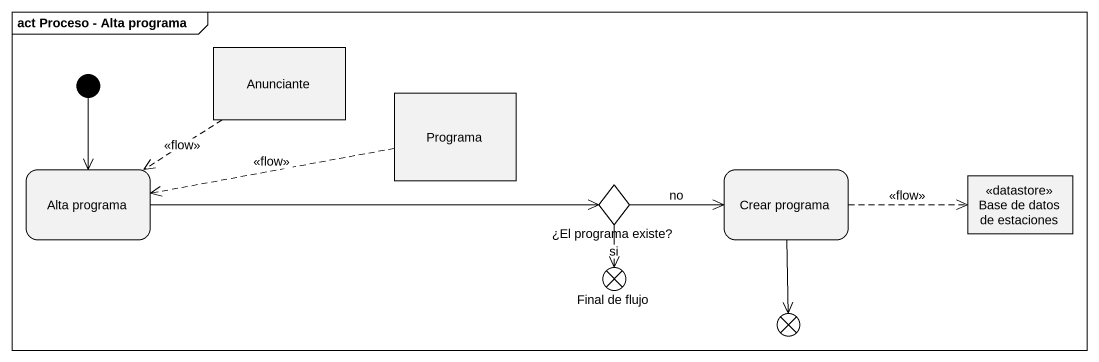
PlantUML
@startuml
mainframe act Proceso - Alta programa
hide empty description
state Anunciante <<object>>
state Programa <<object>>
state "Alta programa" as Alta_programa
state "¿El programa existe?" as El_programa_existe <<choice>>
state "Crear programa" as Crear_programa
state "Base de datos de estaciones" as Base_de_datos_de_estaciones <<datastore>>
state "Final de flujo" as Final_de_flujo <<end>>
state flowfinal1 <<end>>
[*] --> Alta_programa
Anunciante -[dashed]-> Alta_programa : <<flow>>
Programa -left[dashed]-> Alta_programa : <<flow>>
Alta_programa -right-> El_programa_existe
El_programa_existe -right-> Crear_programa : no
El_programa_existe --> Final_de_flujo : si
Crear_programa -right[dashed]-> Base_de_datos_de_estaciones : <<flow>>
Crear_programa --> flowfinal1
@enduml
